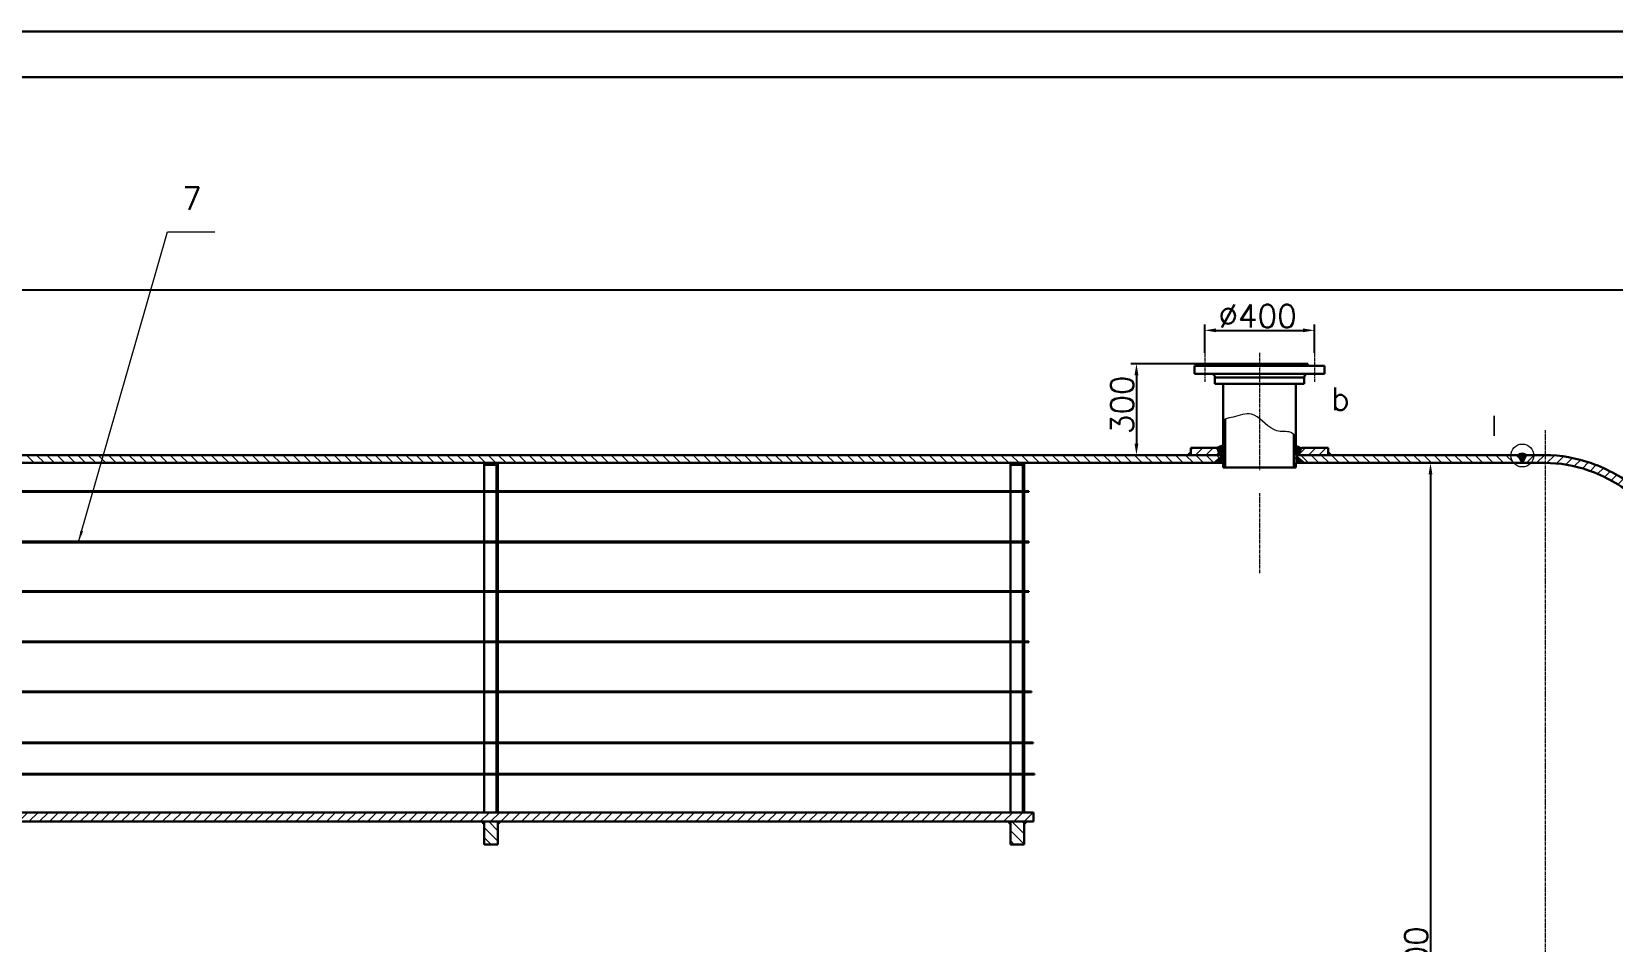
# Model space of a CAD drawing. Header units: millimetres. Extents: x 0 to 1189, y 0 to 841.
# Drawn here: x 585.6 to 931.8, y 641.7 to 841 of the extents above; entities that cross this region are included whole.
import ezdxf

# ---------------------------------------------------------------- set-up
doc = ezdxf.new("R2010")
doc.units = ezdxf.units.MM
doc.linetypes.add('CENTER2', pattern=[1.125, 0.75, -0.125, 0.125, -0.125])
for name, color, linetype, lineweight in [('尺寸线', 3, 'Continuous', 15), ('文字层', 7, 'Continuous', 15), ('粗实线', 7, 'Continuous', 30), ('细实线', 7, 'Continuous', 15), ('细点划线', 1, 'CENTER2', 18)]:
    doc.layers.add(name, color=color, linetype=linetype, lineweight=lineweight)
doc.styles.get("Standard").update_dxf_attribs({"font": 'txt.shx', "bigfont": 'gbcbig.shx'})
doc.dimstyles.new('ISO-25$0', dxfattribs={"dimtxt": 5, "dimasz": 2.5, "dimexe": 1.25, "dimexo": 0, "dimtad": 1, "dimdec": 0, "dimdsep": 46, "dimtxsty": 'Standard', "dimcen": 2.5, "dimdle": 5, "dimadec": 0, "dimazin": 0, "dimtfac": 1, "dimtdec": 0, "dimtmove": 0, "dimatfit": 2, "dimfxl": 0, "dimtolj": 1, "dimarcsym": 0})
pattern_1 = [(315, (0, 0), (1.122532015133644, 1.122532015133644), [])]
pattern_2 = [(45, (0, 0), (-1.122532015133644, 1.122532015133644), [])]

# ---------------------------------------------------------------- blocks, each defined once
blk = doc.blocks.new('*X3')
at = {"layer": '细实线'}
for p, q in [((584.4790723897188, 748.306658686706), (586.1790732397188, 746.606657836706)), ((586.724136419986, 748.306658686706), (588.4241372699861, 746.606657836706)), ((588.9692004502534, 748.306658686706), (590.6692013002535, 746.606657836706)), ((591.2142644805207, 748.306658686706), (592.9142653305207, 746.606657836706)), ((593.4593285107879, 748.306658686706), (595.159329360788, 746.606657836706)), ((595.7043925410553, 748.306658686706), (597.4043933910552, 746.606657836706)), ((597.9494565713226, 748.306658686706), (599.6494574213225, 746.606657836706)), ((600.1945206015898, 748.306658686706), (601.8945214515899, 746.606657836706)), ((602.4395846318571, 748.306658686706), (604.1395854818571, 746.606657836706)), ((604.6846486621243, 748.306658686706), (606.3846495121245, 746.606657836706)), ((606.9297126923917, 748.306658686706), (608.6297135423918, 746.606657836706)), ((609.174776722659, 748.306658686706), (610.874777572659, 746.606657836706)), ((611.4198407529263, 748.306658686706), (613.1198416029263, 746.606657836706)), ((613.6649047831936, 748.306658686706), (615.3649056331936, 746.606657836706)), ((615.9099688134609, 748.306658686706), (617.6099696634609, 746.606657836706)), ((618.1550328437282, 748.306658686706), (619.8550336937283, 746.606657836706)), ((620.4000968739955, 748.306658686706), (622.1000977239955, 746.606657836706)), ((622.6451609042628, 748.306658686706), (624.3451617542628, 746.606657836706)), ((624.8902249345301, 748.306658686706), (626.59022578453, 746.606657836706)), ((627.1352889647974, 748.306658686706), (628.8352898147974, 746.606657836706)), ((629.3803529950646, 748.306658686706), (631.0803538450647, 746.606657836706)), ((631.625417025332, 748.306658686706), (633.325417875332, 746.606657836706)), ((633.8704810555993, 748.306658686706), (635.5704819055993, 746.606657836706)), ((636.1155450858665, 748.306658686706), (637.8155459358666, 746.606657836706)), ((638.3606091161339, 748.306658686706), (640.0606099661338, 746.606657836706)), ((640.6056731464012, 748.306658686706), (642.3056739964012, 746.606657836706)), ((642.8507371766684, 748.306658686706), (644.5507380266685, 746.606657836706)), ((645.0958012069357, 748.306658686706), (646.7958020569358, 746.606657836706)), ((647.340865237203, 748.306658686706), (649.0408660872031, 746.606657836706)), ((649.5859292674703, 748.306658686706), (651.2859301174703, 746.606657836706)), ((651.8309932977377, 748.306658686706), (653.5309941477376, 746.606657836706)), ((654.0760573280049, 748.306658686706), (655.776058178005, 746.606657836706)), ((656.3211213582722, 748.306658686706), (658.0211222082722, 746.606657836706)), ((658.5661853885395, 748.306658686706), (660.2661862385396, 746.606657836706)), ((660.8112494188068, 748.306658686706), (662.5112502688069, 746.606657836706)), ((663.0563134490742, 748.306658686706), (664.7563142990741, 746.606657836706)), ((665.3013774793415, 748.306658686706), (667.0013783293414, 746.606657836706)), ((667.5464415096087, 748.306658686706), (669.2464423596087, 746.606657836706)), ((669.791505539876, 748.306658686706), (671.491506389876, 746.606657836706)), ((672.0365695701432, 748.306658686706), (673.7365704201434, 746.606657836706)), ((674.2816336004106, 748.306658686706), (675.9816344504106, 746.606657836706)), ((676.5266976306779, 748.306658686706), (678.2266984806779, 746.606657836706)), ((678.7717616609452, 748.306658686706), (680.4717625109452, 746.606657836706)), ((681.0168256912125, 748.306658686706), (682.7168265412125, 746.606657836706)), ((683.2618897214797, 748.306658686706), (684.9618905714798, 746.606657836706)), ((685.506953751747, 748.306658686706), (687.2069546017472, 746.606657836706)), ((687.7520177820144, 748.306658686706), (689.4520186320144, 746.606657836706)), ((689.9970818122816, 748.306658686706), (691.6970826622817, 746.606657836706)), ((692.242145842549, 748.306658686706), (693.9421466925489, 746.606657836706)), ((694.4872098728163, 748.306658686706), (696.1872107228163, 746.606657836706)), ((696.7322739030835, 748.306658686706), (698.4322747530836, 746.606657836706)), ((698.9773379333508, 748.306658686706), (700.6773387833509, 746.606657836706)), ((701.2224019636182, 748.306658686706), (702.9224028136182, 746.606657836706)), ((703.4674659938854, 748.306658686706), (705.1674668438854, 746.606657836706)), ((705.7125300241528, 748.306658686706), (707.4125308741527, 746.606657836706)), ((707.95759405442, 748.306658686706), (709.6575949044201, 746.606657836706)), ((710.2026580846873, 748.306658686706), (711.9026589346873, 746.606657836706)), ((712.4477221149546, 748.306658686706), (714.1477229649547, 746.606657836706)), ((714.6927861452219, 748.306658686706), (716.392786995222, 746.606657836706)), ((716.9378501754892, 748.306658686706), (718.6378510254892, 746.606657836706)), ((719.1829142057566, 748.306658686706), (720.8829150557565, 746.606657836706)), ((721.4279782360238, 748.306658686706), (723.1279790860239, 746.606657836706)), ((723.6730422662911, 748.306658686706), (725.3730431162911, 746.606657836706)), ((725.9181062965583, 748.306658686706), (727.6181071465585, 746.606657836706)), ((728.1631703268257, 748.306658686706), (729.8631711768257, 746.606657836706)), ((730.408234357093, 748.306658686706), (732.108235207093, 746.606657836706)), ((732.6532983873603, 748.306658686706), (734.3532992373603, 746.606657836706)), ((734.8983624176276, 748.306658686706), (736.5983632676276, 746.606657836706)), ((737.1434264478949, 748.306658686706), (738.8434272978949, 746.606657836706)), ((739.3884904781621, 748.306658686706), (741.0884913281623, 746.606657836706)), ((741.6335545084295, 748.306658686706), (743.3335553584295, 746.606657836706)), ((743.8786185386969, 748.306658686706), (745.5786193886968, 746.606657836706)), ((746.1236825689641, 748.306658686706), (747.823683418964, 746.606657836706)), ((748.3687465992314, 748.306658686706), (750.0687474492314, 746.606657836706)), ((750.6138106294986, 748.306658686706), (752.3138114794987, 746.606657836706)), ((752.8588746597659, 748.306658686706), (754.558875509766, 746.606657836706)), ((755.1039386900333, 748.306658686706), (756.8039395400333, 746.606657836706)), ((757.3490027203006, 748.306658686706), (759.0490035703006, 746.606657836706)), ((759.5940667505679, 748.306658686706), (761.2940676005678, 746.606657836706)), ((761.8391307808351, 748.306658686706), (763.5391316308352, 746.606657836706)), ((764.0841948111024, 748.306658686706), (765.7841956611024, 746.606657836706)), ((766.3292588413698, 748.306658686706), (768.0292596913698, 746.606657836706)), ((768.574322871637, 748.306658686706), (770.2743237216371, 746.606657836706)), ((770.8193869019043, 748.306658686706), (772.5193877519043, 746.606657836706)), ((773.0644509321717, 748.306658686706), (774.7644517821717, 746.606657836706)), ((775.3095149624389, 748.306658686706), (777.009515812439, 746.606657836706)), ((777.5545789927062, 748.306658686706), (779.2545798427062, 746.606657836706)), ((779.7996430229734, 748.306658686706), (781.4996438729736, 746.606657836706)), ((782.0447070532408, 748.306658686706), (783.7447079032409, 746.606657836706)), ((784.2897710835081, 748.306658686706), (785.9897719335081, 746.606657836706)), ((786.5348351137754, 748.306658686706), (788.2348359637755, 746.606657836706)), ((788.7798991440427, 748.306658686706), (790.4798999940427, 746.606657836706)), ((791.02496317431, 748.306658686706), (792.72496402431, 746.606657836706)), ((793.2700272045772, 748.306658686706), (794.9700280545774, 746.606657836706)), ((795.5150912348446, 748.306658686706), (797.2150920848446, 746.606657836706)), ((797.7601552651118, 748.306658686706), (799.4601561151119, 746.606657836706)), ((800.0052192953792, 748.306658686706), (801.7052201453791, 746.606657836706)), ((802.2502833256465, 748.306658686706), (803.9502841756465, 746.606657836706)), ((804.4953473559137, 748.306658686706), (806.1953482059138, 746.606657836706)), ((806.740411386181, 748.306658686706), (808.4404122361811, 746.606657836706)), ((808.9854754164484, 748.306658686706), (810.6854762664484, 746.606657836706)), ((811.2305394467156, 748.306658686706), (812.9305402967157, 746.606657836706)), ((813.475603476983, 748.306658686706), (815.1756043269829, 746.606657836706)), ((815.7206675072503, 748.306658686706), (817.4206683572503, 746.606657836706)), ((817.9657315375175, 748.306658686706), (819.6657323875176, 746.606657836706)), ((820.2107955677848, 748.306658686706), (821.9107964177849, 746.606657836706)), ((822.4558595980521, 748.306658686706), (824.1558604480522, 746.606657836706)), ((824.7009236283194, 748.306658686706), (826.4009244783194, 746.606657836706)), ((826.9459876585868, 748.306658686706), (828.6459885085867, 746.606657836706)), ((829.191051688854, 748.306658686706), (830.8910525388541, 746.606657836706)), ((831.4361157191213, 748.306658686706), (833.1361165691213, 746.606657836706)), ((833.6811797493885, 748.306658686706), (835.3811805993887, 746.606657836706)), ((835.9262437796559, 748.306658686706), (837.626244629656, 746.606657836706)), ((838.1713078099232, 748.306658686706), (839.8713086599232, 746.606657836706)), ((840.4163718401905, 748.306658686706), (842.1163726901905, 746.606657836706)), ((842.6614358704578, 748.306658686706), (844.3614367204578, 746.606657836706)), ((844.9064999007251, 748.306658686706), (845.6038656369153, 747.6092929505157))]:
    blk.add_line(p, q, dxfattribs=at)
blk = doc.blocks.new('*X4')
at = {"layer": '细实线'}
for p, q in [((863.368016680037, 748.306658686706), (865.0680175300371, 746.606657836706)), ((865.6130807103044, 748.306658686706), (867.3130815603045, 746.606657836706)), ((867.8581447405717, 748.306658686706), (869.5581455905717, 746.606657836706)), ((870.1032087708389, 748.306658686706), (871.803209620839, 746.606657836706)), ((872.3482728011063, 748.306658686706), (874.0482736511063, 746.606657836706)), ((874.5933368313736, 748.306658686706), (876.2933376813736, 746.606657836706)), ((876.8384008616408, 748.306658686706), (878.5384017116409, 746.606657836706)), ((879.0834648919081, 748.306658686706), (880.7834657419081, 746.606657836706)), ((881.3285289221755, 748.306658686706), (883.0285297721755, 746.606657836706)), ((883.5735929524427, 748.306658686706), (885.2735938024427, 746.606657836706)), ((885.81865698271, 748.306658686706), (887.51865783271, 746.606657836706)), ((888.0637210129772, 748.306658686706), (889.7637218629773, 746.606657836706)), ((890.3087850432446, 748.306658686706), (892.0087858932446, 746.606657836706)), ((892.5538490735119, 748.306658686706), (894.2538499235119, 746.606657836706)), ((894.7989131037791, 748.306658686706), (896.4989139537792, 746.606657836706)), ((897.0439771340464, 748.306658686706), (898.7439779840464, 746.606657836706)), ((899.2890411643137, 748.306658686706), (900.9890420143138, 746.606657836706)), ((901.534105194581, 748.306658686706), (903.234106044581, 746.606657836706)), ((903.7791692248483, 748.306658686706), (905.4791700748483, 746.606657836706)), ((906.0242332551156, 748.306658686706), (907.7242341051156, 746.606657836706)), ((908.2692972853829, 748.306658686706), (909.9692981353829, 746.606657836706)), ((910.5143613156501, 748.306658686706), (911.4484873820887, 747.3725326202674))]:
    blk.add_line(p, q, dxfattribs=at)
blk = doc.blocks.new('*X5')
at = {"layer": '尺寸线'}
for points in [[(94.79804684748615, 784.8926507673108), (94.79804684748615, 784.0593174339775), (92.29804684748615, 784.4759841006442)], [(1008.743210738946, 784.8926507673108), (1008.743210738946, 784.0593174339775), (1011.243210738946, 784.4759841006442)]]:
    blk.add_hatch(color=0, dxfattribs=at).paths.add_polyline_path(points, flags=0)
at = {"layer": '尺寸线', "color": 0, "lineweight": -2}
for p, q in [((92.29804684748615, 710.356639711706), (92.29804684748615, 785.7259841006442)), ((94.79804684748615, 784.4759841006442), (1008.743210738946, 784.4759841006442)), ((1011.243210738946, 636.8066029367059), (1011.243210738946, 785.7259841006442))]:
    blk.add_line(p, q, dxfattribs=at)
at = {"layer": '尺寸线', "color": 0, "insert": (546.9795807323876, 787.6009841006442), "char_height": 5, "width": 65.00000000000023, "attachment_point": 5}
blk.add_mtext('13000', dxfattribs=at)
blk = doc.blocks.new('*X6')
at = {"layer": '尺寸线'}
for points in [[(891.3390766168026, 744.106657836706), (892.1724099501358, 744.106657836706), (891.7557432834692, 746.606657836706)], [(891.3390766168026, 529.106547836706), (892.1724099501358, 529.106547836706), (891.7557432834692, 526.606547836706)]]:
    blk.add_hatch(color=0, dxfattribs=at).paths.add_polyline_path(points, flags=0)
at = {"layer": '尺寸线', "color": 0, "lineweight": -2}
for p, q in [((900.7522788689985, 746.606657836706), (890.5057432834692, 746.606657836706)), ((891.7557432834692, 744.106657836706), (891.7557432834692, 529.106547836706)), ((891.7557432834692, 526.606547836706), (890.5057432834692, 526.606547836706))]:
    blk.add_line(p, q, dxfattribs=at)
at = {"layer": '尺寸线', "color": 0, "insert": (888.6307432834691, 636.6066028367062), "char_height": 5, "width": 52.85714285714312, "attachment_point": 5, "rotation": 90}
blk.add_mtext('4500', dxfattribs=at)
blk = doc.blocks.new('*X10')
at = {"layer": '细实线', "linetype": 'Continuous'}
blk.add_hatch(color=0, dxfattribs=at).paths.add_polyline_path([(595.9089583399464, 729.3314599003791), (596.2988189536195, 731.820569169155), (596.899527062436, 731.6480155021346)], flags=0)
at = {"layer": '细实线', "color": 0, "linetype": 'Continuous'}
for p, q in [((595.9089583399464, 729.3314599003791), (615.3927557700886, 797.1600682917783)), ((615.3927557700886, 797.1600682917783), (625.7278582130548, 797.1600682917783))]:
    blk.add_line(p, q, dxfattribs=at)
at = {"layer": '细实线', "color": 0}
blk.add_line((625.7278582130548, 797.1600682917783), (625.7278582130548, 797.1600682917783), dxfattribs=at)
blk = doc.blocks.new('*X18')
at = {"layer": '尺寸线'}
for points in [[(826.9891160407255, 765.806668686706), (827.8224493740588, 765.806668686706), (827.4057827073923, 768.306668686706)], [(826.9891160407255, 750.8066586867059), (827.8224493740588, 750.8066586867059), (827.4057827073922, 748.3066586867059)]]:
    blk.add_hatch(color=0, dxfattribs=at).paths.add_polyline_path(points, flags=0)
at = {"layer": '尺寸线', "color": 0, "lineweight": -2}
for p, q in [((854.3431322889442, 768.306668686706), (826.1557827073923, 768.306668686706)), ((827.4057827073922, 765.806668686706), (827.4057827073922, 750.8066586867059)), ((839.3431247889439, 748.3066586867059), (826.1557827073922, 748.3066586867059))]:
    blk.add_line(p, q, dxfattribs=at)
at = {"layer": '尺寸线', "color": 0, "insert": (824.2807827073921, 759.3242275593014), "char_height": 5, "width": 38.57142857142867, "attachment_point": 5, "rotation": 90}
blk.add_mtext('300', dxfattribs=at)
blk = doc.blocks.new('*X28')
at = {"layer": '尺寸线'}
for points in [[(844.8431322889442, 776.0378120617), (844.8431322889442, 775.2044787283668), (842.3431322889442, 775.6211453950334)], [(863.8431322889442, 776.0378120617), (863.8431322889442, 775.2044787283668), (866.3431322889442, 775.6211453950334)]]:
    blk.add_hatch(color=0, dxfattribs=at).paths.add_polyline_path(points, flags=0)
at = {"layer": '尺寸线', "color": 0, "lineweight": -2}
for p, q in [((842.3431322889442, 770.7353354256798), (842.3431322889442, 776.8711453950334)), ((844.8431322889442, 775.6211453950334), (863.8431322889442, 775.6211453950334)), ((866.3431322889442, 770.7353354256798), (866.3431322889442, 776.8711453950334))]:
    blk.add_line(p, q, dxfattribs=at)
at = {"layer": '尺寸线', "color": 0, "insert": (853.9143283404042, 778.7461453950334), "char_height": 5, "width": 52.14285714285688, "attachment_point": 5}
blk.add_mtext('%%C400', dxfattribs=at)

msp = doc.modelspace()

# ---------------------------------------------------------------- hatches: boundary and pattern name
at = {"layer": '细实线'}
h = msp.add_hatch(dxfattribs=at)
h.set_pattern_fill('ANSI31', color=256, scale=0.5, style=0)
h.set_pattern_definition(pattern_2)
edge = h.paths.add_edge_path(flags=0)
edge.add_spline(control_points=[(846.8431285389443, 756.2062502811458), (846.6922952374662, 756.1581744990126), (846.5423718819247, 756.1057128979863), (846.3931283139436, 756.0499748109585)], knot_values=[0, 0, 0, 3.526886749463628e-15, 0.4764110222473965, 0.4764110222473965, 0.4764110222473965, 0.4764110222473965], weights=[1, 1, 1, 1], degree=3, periodic=0)
edge.add_line((846.3931283139436, 756.0499748109585), (846.3931283139436, 748.306658686706))
edge.add_line((846.3931283139436, 748.306658686706), (846.3931283139436, 746.606657836706))
edge.add_line((846.3931283139436, 746.606657836706), (846.3931283139436, 745.6066573367059))
edge.add_line((846.3931283139436, 745.6066573367059), (846.8431285389438, 745.6066573367059))
edge.add_line((846.8431285389443, 745.6066573367059), (846.8431285389443, 746.606657836706))
edge.add_line((846.8431285389443, 746.606657836706), (846.8431285389443, 748.306658686706))
edge.add_line((846.8431285389443, 748.306658686706), (846.8431285389443, 756.2062502811459))
h = msp.add_hatch(dxfattribs=at)
h.set_pattern_fill('ANSI31', color=256, scale=0.50000025, style=0)
h.set_pattern_definition([(45, (0, 0), (-1.122532576399652, 1.122532576399652), [])])
edge = h.paths.add_edge_path(flags=0)
edge.add_line((862.2931362639442, 752.3658252114908), (861.8431360389441, 752.7889376135468))
edge.add_line((861.8431360389441, 752.7889376135468), (861.8431360389441, 751.3731472340229))
edge.add_arc((865.5483762872486, 748.3160342771613), 4.803617899944389, 132.6613862391918, 140.4747028204073, ccw=False)
edge.add_line((862.2931362639442, 751.8484778109412), (862.2931362639442, 752.3658252114908))
h = msp.add_hatch(dxfattribs=at)
h.set_pattern_fill('ANSI31', color=256, scale=0.5, style=0)
h.set_pattern_definition(pattern_2)
edge = h.paths.add_edge_path(flags=0)
edge.add_line((862.2931362639442, 748.306658686706), (862.2931362639442, 751.8484778109412))
edge.add_arc((865.5483762872353, 748.3160342771728), 4.803617899927005, 132.6613862391727, 140.4747028204156)
edge.add_line((861.8431360389441, 751.3731472340229), (861.8431360389441, 748.306658686706))
edge.add_line((861.8431360389441, 748.306658686706), (861.8431360389441, 746.606657836706))
edge.add_line((861.8431360389441, 746.606657836706), (861.8431360389441, 745.6066573367059))
edge.add_line((861.8431360389441, 745.6066573367059), (862.2931362639442, 745.6066573367059))
edge.add_line((862.2931362639442, 745.6066573367059), (862.2931362639442, 746.606657836706))
edge.add_line((862.2931362639442, 746.606657836706), (862.2931362639442, 748.306658686706))
for points in [[(839.3431247889439, 749.1107268333246), (838.5390566423257, 748.306658686706), (839.3431247889439, 748.306658686706)], [(846.3931283139436, 750.514795279943), (845.0578141955625, 749.914794979943), (845.643127938944, 748.3066586867059), (846.1966029206778, 748.306658686706), (846.1966029206778, 748.106658586706), (844.4089716379713, 746.606657836706), (846.3931283139436, 746.606657836706), (846.3931283139436, 748.306658686706)], [(863.6284503823254, 749.9147949799432), (862.2931362639442, 750.514795279943), (862.2931362639442, 748.306658686706), (862.2931362639442, 746.606657836706), (864.2772929399171, 746.6066578367061), (862.4931363639439, 748.1037429615671), (862.4931363639439, 748.306658686706), (863.0431366389439, 748.306658686706)], [(869.3431397889444, 749.1107268333246), (869.3431397889444, 748.306658686706), (870.1472079355626, 748.306658686706)]]:
    msp.add_hatch(color=256, dxfattribs=at).paths.add_polyline_path(points, flags=0)
h = msp.add_hatch(dxfattribs=at)
h.set_pattern_fill('ANSI31', color=256, scale=0.5, style=0)
h.set_pattern_definition(pattern_2)
h.paths.add_polyline_path([(845.0578141955625, 749.9147949799429), (839.3431247889439, 749.914794979943), (839.3431247889439, 748.306658686706), (845.643127938944, 748.3066586867059)], flags=0)
h = msp.add_hatch(dxfattribs=at)
h.set_pattern_fill('ANSI31', color=256, scale=0.5, style=0)
h.set_pattern_definition(pattern_2)
h.paths.add_polyline_path([(869.3431397889444, 749.914794979943), (863.6284503823254, 749.914794979943), (863.0431366389439, 748.306658686706), (869.3431397889444, 748.306658686706)], flags=0)
h = msp.add_hatch(color=256, dxfattribs=at)
edge = h.paths.add_edge_path(flags=0)
edge.add_line((911.9430631970927, 746.806657936706), (911.9430631970927, 746.606657836706))
edge.add_line((911.9430631970927, 746.6066578367061), (911.7430630970925, 746.6066578367061))
edge.add_line((911.7430630970925, 746.606657836706), (911.7430630970925, 746.806657936706))
edge.add_line((911.7430630970925, 746.806657936706), (910.9622121308398, 748.306658686706))
edge.add_ellipse((911.8430631470928, 748.306658686706), major_axis=(-0.8808510162528855, 1.078731377579789e-16), ratio=0.4541065317737781, start_angle=180, end_angle=360, ccw=False)
edge.add_line((912.7239141633454, 748.306658686706), (911.9430631970927, 746.806657936706))
h = msp.add_hatch(dxfattribs=at)
h.set_pattern_fill('ANSI31', color=256, scale=0.5, style=0)
h.set_pattern_definition(pattern_2)
edge = h.paths.add_edge_path(flags=0)
edge.add_line((916.8430656470928, 748.306658686706), (913.8737342592294, 748.306658686706))
edge.add_arc((911.8880478029324, 748.173029875493), 1.990177721186343, -2.831665312896803e-06, 3.849973540330325, ccw=False)
edge.add_arc((911.8880446885331, 748.1730298563809), 1.990180835585876, -51.91068233767879, 2.091304907025915e-06, ccw=False)
edge.add_line((913.1157655258216, 746.606657836706), (916.8430656470923, 746.6066578367061))
edge.add_line((916.8430656470923, 746.6066578367061), (916.8430656470928, 748.306658686706))
edge = h.paths.add_edge_path(flags=0)
edge.add_arc((911.8880478029225, 748.173029875493), 1.990177721196462, 359.9999971683446, 363.8499735403205)
edge.add_line((913.8737342592294, 748.306658686706), (912.7240120551969, 748.306658686706))
edge.add_line((912.7240120551969, 748.306658686706), (911.9431610889442, 746.8066579367062))
edge.add_line((911.9431610889442, 746.8066579367062), (911.9431610889442, 746.606657836706))
edge.add_line((911.9431610889442, 746.606657836706), (913.1157655258216, 746.606657836706))
edge.add_arc((911.8880446885361, 748.1730298563837), 1.990180835586227, 308.0893132667865, 359.9999976957599)
h = msp.add_hatch(dxfattribs=at)
h.set_pattern_fill('ANSI31', color=256, scale=0.5, style=0)
h.set_pattern_definition(pattern_2)
edge = h.paths.add_edge_path(flags=0)
edge.add_spline(control_points=[(969.1549800705657, 679.8386804169421), (968.3194250363495, 683.7864049988036), (967.3693648254093, 687.6394693716941), (964.1972545047711, 698.8161268127919), (961.6501394868728, 705.780184758762), (955.808329735416, 718.3894992485425), (952.5141510111271, 724.0345436495238), (945.3253384444988, 733.7123286062861), (941.4304609088795, 737.745916467289), (934.0079777997234, 743.3576983435315), (930.5565946192819, 745.2621926469699), (923.6788056106539, 747.7029285408632), (920.2616750524267, 748.306658686706), (916.8431635389443, 748.306658686706)], knot_values=[0, 0, 0, 0, 9.141137304068367, 9.141137304068367, 27.37211710534139, 27.37211710534139, 45.60309690661441, 45.60309690661441, 63.83407670788743, 63.83407670788743, 78.49672587985947, 78.49672587985947, 92.35415777952967, 92.35415777952967, 92.35415777952967, 92.35415777952967], weights=[1, 1, 1, 1, 1, 1, 1, 1, 1, 1, 1, 1, 1, 1], degree=3, periodic=0)
edge.add_line((916.8431635389397, 748.306658686706), (916.8430656470928, 748.3066586867061))
edge.add_line((916.8430656470928, 748.3066586867061), (916.8430656470928, 746.6066598151901))
edge.add_spline(control_points=[(916.8431635389443, 746.606657836706), (920.012744027279, 746.606657836706), (923.1844708757158, 746.0566790351673), (929.824931514032, 743.7371684644487), (933.2853383581123, 741.8192440544994), (939.9521619841371, 736.6812299197297), (943.1605370135258, 733.459833146225), (949.2044163276964, 725.8373252595893), (952.0396750262989, 721.4341059864968), (957.8634870311776, 710.419466761959), (960.7189849553843, 703.5272588490736), (965.5214635018319, 688.5752631364328), (967.4664919209663, 680.5138181563455), (969.3021406445228, 669.7489260478882), (969.6634702416336, 667.366609987282), (969.9840225318085, 664.9625214644173)], knot_values=[0, 0, 0, 0, 13.83007921508085, 13.83007921508085, 29.4157299597918, 29.4157299597918, 45.00138070450275, 45.00138070450275, 60.5870314492137, 60.5870314492137, 79.9690206073795, 79.9690206073795, 99.35100976554529, 99.35100976554529, 104.7782387244436, 104.7782387244436, 104.7782387244436, 104.7782387244436], weights=[1, 1, 1, 1, 1, 1, 1, 1, 1, 1, 1, 1, 1, 1, 1, 1], degree=3, periodic=0)
edge.add_line((969.9840225318085, 664.9625214644177), (971.5403398083154, 663.656616211706))
edge.add_line((971.5403398083154, 663.656616211706), (971.9051862897377, 663.656616211706))
edge.add_line((971.9051862897377, 663.656616211706), (971.8041942880609, 664.156616611681))
edge.add_spline(control_points=[(971.8041942880595, 664.1566166116808), (971.6474875235172, 665.3787697150354), (971.4803304420129, 666.5956668919561), (970.7558998917812, 671.5364794957163), (970.1104633122604, 675.2095980218176), (969.3703675375791, 678.8066239367059)], knot_values=[0, 0, 0, 0, 3.640606142419398, 3.640606142419398, 14.85431225761507, 14.85431225761507, 14.85431225761507, 14.85431225761507], weights=[1, 1, 1, 1, 1, 1], degree=3, periodic=0)
edge.add_spline(control_points=[(969.3703675375791, 678.8066239367059), (969.2994399672152, 679.1513473055011), (969.2276430018783, 679.4953718036421), (969.1549800705657, 679.8386804169421)], knot_values=[0, 0, 0, 0, 1.054293745991462, 1.054293745991462, 1.054293745991462, 1.054293745991462], weights=[1, 1, 1, 1], degree=3, periodic=0)
h = msp.add_hatch(dxfattribs=at)
h.set_pattern_fill('ANSI31', color=256, scale=0.5, style=0)
h.set_pattern_definition(pattern_2)
edge = h.paths.add_edge_path(flags=0)
edge.add_line((687.6846086669123, 746.606657836706), (684.684624163928, 746.606657836706))
edge.add_line((684.684624163928, 746.606657836706), (684.684624163928, 746.206657636706))
edge.add_line((684.684624163928, 746.206657636706), (686.9345676097823, 746.206657636706))
edge.add_arc((686.9345675590979, 745.7566573611921), 0.4500002755139576, -0.19286299147182717, 90, ccw=False)
edge.add_line((687.3845652852301, 745.7551426207324), (687.3773330086926, 743.606656336706))
edge.add_line((687.3773330086926, 743.606656336706), (687.6773348584036, 743.606656336706))
edge.add_line((687.6773348584036, 743.606656336706), (687.6846086669123, 745.7674804884391))
edge.add_line((687.6846086669123, 745.7674804884391), (687.6846086669123, 746.606657836706))
h = msp.add_hatch(dxfattribs=at)
h.set_pattern_fill('ANSI31', color=256, scale=0.5, style=0)
h.set_pattern_definition(pattern_2)
edge = h.paths.add_edge_path(flags=0)
edge.add_line((802.8430895419287, 746.606657836706), (799.843105038944, 746.606657836706))
edge.add_line((799.843105038944, 746.606657836706), (799.843105038944, 746.2066576367059))
edge.add_line((799.843105038944, 746.2066576367059), (802.0930484847984, 746.2066576367059))
edge.add_arc((802.093048434114, 745.7566573611921), 0.4500002755140713, -0.19286299145727526, 89.99999999998562, ccw=False)
edge.add_line((802.5430461602461, 745.7551426207323), (802.5358138837089, 743.6066563367059))
edge.add_line((802.5358138837089, 743.6066563367059), (802.8358157334196, 743.6066563367059))
edge.add_line((802.8358157334196, 743.6066563367059), (802.8430895419287, 745.7674804884391))
edge.add_line((802.8430895419287, 745.7674804884391), (802.8430895419287, 746.606657836706))
h = msp.add_hatch(dxfattribs=at)
h.set_pattern_fill('ANSI31', color=256, scale=0.5, angle=270, style=0)
h.set_pattern_definition(pattern_1)
h.paths.add_polyline_path([(803.8373726858927, 740.396654731706), (348.5485535132975, 740.396654731706), (348.5485535132975, 740.2466547317059), (803.8373726858924, 740.2466547317059)], flags=0)
h = msp.add_hatch(dxfattribs=at)
h.set_pattern_fill('ANSI31', color=256, scale=0.5, angle=270, style=0)
h.set_pattern_definition(pattern_1)
h.paths.add_polyline_path([(802.8373721858927, 729.396649231706), (803.8373726858927, 729.396649231706), (803.8373726858927, 729.196649131706), (802.8373721858927, 729.196649131706), (349.5485540132977, 729.196649131706), (348.5485535132975, 729.196649131706), (348.5485535132975, 729.396649231706), (349.5485540132977, 729.396649231706)], flags=0)
h = msp.add_hatch(dxfattribs=at)
h.set_pattern_fill('ANSI31', color=256, scale=0.5, angle=270, style=0)
h.set_pattern_definition(pattern_1)
h.paths.add_polyline_path([(803.8373726858927, 718.546643731706), (348.5485535132975, 718.546643731706), (348.5485535132975, 718.396643731706), (803.8373726858924, 718.3966437317059)], flags=0)
h = msp.add_hatch(dxfattribs=at)
h.set_pattern_fill('ANSI31', color=256, scale=0.5, angle=270, style=0)
h.set_pattern_definition(pattern_1)
h.paths.add_polyline_path([(803.8373726858927, 707.546638231706), (348.5485535132975, 707.546638231706), (348.5485535132975, 707.396638231706), (803.8373726858924, 707.396638231706)], flags=0)
h = msp.add_hatch(dxfattribs=at)
h.set_pattern_fill('ANSI31', color=256, scale=0.5, angle=270, style=0)
h.set_pattern_definition(pattern_1)
h.paths.add_polyline_path([(804.4204926831096, 696.546632731706), (348.5485535132975, 696.546632731706), (348.5485535132975, 696.396632731706), (804.4204926831096, 696.396632731706)], flags=0)
h = msp.add_hatch(dxfattribs=at)
h.set_pattern_fill('ANSI31', color=256, scale=0.5, angle=270, style=0)
h.set_pattern_definition(pattern_1)
h.paths.add_polyline_path([(804.8077487780511, 685.3966272317059), (348.5485535132975, 685.3966272317059), (348.5485535132975, 685.2466272317059), (804.8077487780511, 685.246627231706)], flags=0)
h = msp.add_hatch(dxfattribs=at)
h.set_pattern_fill('ANSI31', color=256, scale=0.5, angle=270, style=0)
h.set_pattern_definition(pattern_1)
h.paths.add_polyline_path([(805.0725568196488, 678.5466237317061), (348.5485535132975, 678.5466237317061), (348.5485535132975, 678.396623731706), (805.0725568196488, 678.396623731706)], flags=0)
h = msp.add_hatch(dxfattribs=at)
h.set_pattern_fill('ANSI31', color=256, scale=0.5, style=0)
h.set_pattern_definition(pattern_2)
h.paths.add_polyline_path([(344.7567145729267, 670.106619586706), (344.7567145729267, 668.1066185867055), (804.8431075389442, 668.1066185867047), (804.8431075389442, 670.1066195867058)], flags=0)
h = msp.add_hatch(color=256, dxfattribs=at)
edge = h.paths.add_edge_path(flags=0)
edge.add_line((684.684624163928, 668.1066185867055), (684.1846239139279, 668.1066185867055))
edge.add_arc((684.6846241669092, 668.1066185896866), 0.5000002529812946, 180, 269.9999996583787)
edge.add_line((684.684624163928, 667.6066183367055), (684.684624163928, 668.1066185867055))
h = msp.add_hatch(dxfattribs=at)
h.set_pattern_fill('ANSI31', color=256, scale=0.5, angle=270, style=0)
h.set_pattern_definition(pattern_1)
h.paths.add_polyline_path([(687.6846256639276, 668.1066185867053), (684.684624163928, 668.106618586706), (684.684624163928, 663.1066160867058), (687.6846256639276, 663.1066160867051)], flags=0)
h = msp.add_hatch(color=256, dxfattribs=at)
edge = h.paths.add_edge_path(flags=0)
edge.add_line((687.6788913108765, 670.406619736706), (687.6788913108765, 670.1066195867058))
edge.add_line((687.6788913108765, 670.1066195867058), (687.9788914608764, 670.1066195867058))
edge.add_arc((687.6788913090875, 670.106619584917), 0.3000001517889359, 4.34251512793902e-11, 89.99999965837432)
h = msp.add_hatch(color=256, dxfattribs=at)
edge = h.paths.add_edge_path(flags=0)
edge.add_line((688.1788915608763, 668.1066185867055), (687.6846256639276, 668.1066185867055))
edge.add_line((687.6846256639276, 668.1066185867055), (687.6846256639276, 667.606651220575))
edge.add_arc((687.6788913241638, 668.1066185735693), 0.5000002367126024, 270.6571210282156, 360.0000015052938)
h = msp.add_hatch(color=256, dxfattribs=at)
edge = h.paths.add_edge_path(flags=0)
edge.add_line((802.8373721858927, 670.4066197367059), (802.8373721858927, 670.1066195867058))
edge.add_line((802.8373721858927, 670.1066195867058), (803.1373723358927, 670.1066195867058))
edge.add_arc((802.8373721841039, 670.106619584917), 0.3000001517888222, 2.171257563970333e-11, 89.99999965835264)
edge = h.paths.add_edge_path(flags=0)
edge.add_line((803.3431067889439, 668.1066185867055), (802.8431065389441, 668.1066185867055))
edge.add_line((802.8431065389441, 668.1066185867055), (802.8431065389441, 667.6066183367055))
edge.add_arc((802.8431065359629, 668.1066185896865), 0.5000002529809535, 270.0000003416213, 360.0000000000391)
edge = h.paths.add_edge_path(flags=0)
edge.add_line((799.843105038944, 668.1066185867055), (799.3431047889442, 668.1066185867055))
edge.add_arc((799.8431050419252, 668.1066185896865), 0.5000002529810672, 179.999999999987, 269.9999996584048)
edge.add_line((799.843105038944, 667.6066183367055), (799.843105038944, 668.1066185867055))
h = msp.add_hatch(dxfattribs=at)
h.set_pattern_fill('ANSI31', color=256, scale=0.5, angle=270, style=0)
h.set_pattern_definition(pattern_1)
h.paths.add_polyline_path([(802.8431065389439, 668.1066185867052), (799.843105038944, 668.1066185867057), (799.843105038944, 663.1066160867057), (802.8431065389439, 663.1066160867051)], flags=0)

# ---------------------------------------------------------------- linework, layer by layer
at = {"layer": '粗实线', "color": 0}
for p, q in [((1189, 841), (0, 841)), ((1179, 831), (25, 831.0000000000001))]:
    msp.add_line(p, q, dxfattribs=at)
at = {"layer": '粗实线'}
for p, q in [((840.093125163944, 767.8566684617059), (840.093125163944, 766.106667586706)), ((868.5931394139443, 767.8566684617059), (840.093125163944, 767.8566684617059)), ((843.7931270139443, 766.106667586706), (840.093125163944, 766.106667586706)), ((864.893137563944, 768.306668686706), (843.7931270139443, 768.306668686706)), ((843.7931270139443, 768.306668686706), (843.7931270139443, 767.8566684617059)), ((864.893137563944, 768.306668686706), (843.7931270139443, 768.306668686706)), ((843.7931270139443, 766.106667586706), (864.893137563944, 766.1066675867062)), ((844.5931274139443, 765.306667186706), (864.093137163944, 765.3066671867061)), ((844.5931274139439, 765.306667186706), (844.5931274139439, 763.906666486706)), ((864.093137163944, 765.306667186706), (864.093137163944, 763.906666486706)), ((864.893137563944, 768.306668686706), (864.893137563944, 767.8566684617059)), ((864.893137563944, 766.106667586706), (868.5931394139443, 766.106667586706)), ((868.5931394139443, 767.8566684617059), (868.5931394139443, 766.106667586706)), ((864.093137163944, 763.906666486706), (844.5931274139439, 763.906666486706)), ((846.3931283139441, 763.906666486706), (846.3931283139441, 748.306658686706)), ((862.2931362639442, 763.906666486706), (862.2931362639442, 748.306658686706)), ((846.8431285389443, 748.306658686706), (846.8431285389443, 756.2062502811457)), ((861.8431360389441, 748.306658686706), (861.8431360389441, 752.7889376135468)), ((846.1966029206778, 748.306658686706), (172.6236420051969, 748.306658686706)), ((839.3431247889439, 749.9147949799432), (839.3431247889439, 748.3066586867059)), ((845.0578141955625, 749.914794979943), (839.3431247889439, 749.914794979943)), ((846.1966029206778, 748.106658586706), (844.4089716379713, 746.606657836706)), ((846.3931283139441, 750.514795279943), (845.0578141955625, 749.914794979943)), ((845.643127938944, 748.306658686706), (845.0578141955625, 749.914794979943)), ((845.643127938944, 748.306658686706), (845.0578141955625, 749.9147949799429)), ((846.1966029206778, 748.106658586706), (846.1966029206778, 748.306658686706)), ((846.3931283139441, 748.306658686706), (846.3931283139441, 746.606657836706)), ((846.8431285389443, 748.306658686706), (846.8431285389443, 746.606657836706)), ((861.8431360389441, 748.306658686706), (861.8431360389441, 746.606657836706)), ((910.9623100226909, 748.306658686706), (862.4931363639444, 748.306658686706)), ((863.6284503823254, 749.914794979943), (869.343139788944, 749.914794979943)), ((869.343139788944, 749.914794979943), (869.343139788944, 748.306658686706)), ((910.9622121308398, 748.306658686706), (911.7430630970921, 746.8066579367062)), ((910.9623100226909, 748.306658686706), (911.7430630970925, 746.806657936706)), ((912.7239141633454, 748.306658686706), (911.9430631970927, 746.806657936706)), ((912.7240120551969, 748.306658686706), (911.9431610889442, 746.806657936706)), ((912.7240120551969, 748.306658686706), (911.9431610889442, 746.806657936706)), ((912.7240120551969, 748.306658686706), (911.9431610889442, 746.806657936706)), ((912.7240120551969, 748.306658686706), (911.9431610889442, 746.806657936706)), ((912.7240120551969, 748.306658686706), (916.8431635389443, 748.306658686706)), ((846.3931283139441, 746.606657836706), (171.8427910389441, 746.606657836706)), ((684.6846241639278, 740.936655001706), (684.6846241639278, 746.606657836706)), ((684.6846241639278, 746.606657836706), (684.684624163928, 740.396654731706)), ((686.9345676097823, 746.206657636706), (684.6846241639278, 746.2066576367059)), ((687.3845652852301, 745.7551426207324), (687.3845652852299, 740.3966547317059)), ((687.6788913108765, 740.9366550017061), (687.6788913108765, 746.606657836706)), ((687.6788913108765, 746.606657836706), (687.6788913108765, 740.396654731706)), ((799.843105038944, 740.3966547317059), (799.8431050389443, 746.606657836706)), ((802.0930484847986, 746.2066576367059), (799.843105038944, 746.2066576367058)), ((802.5358968301484, 745.8365670201448), (802.5364103882584, 740.396654731706)), ((802.8373721858927, 746.606657836706), (802.8373721858925, 740.3966547317058)), ((846.3931283139441, 746.606657836706), (846.3931283139441, 745.6066573367059)), ((846.3931283139441, 745.6066573367059), (862.2931362639442, 745.6066573367059)), ((846.8431285389443, 746.606657836706), (846.8431285389443, 745.6066573367059)), ((861.8431360389441, 746.606657836706), (861.8431360389441, 745.6066573367059)), ((862.2931362639442, 746.606657836706), (862.2931362639442, 745.6066573367059)), ((911.8431610389443, 746.606657836706), (862.2931362639442, 746.606657836706)), ((911.7430630970925, 746.806657936706), (911.7430630970925, 746.606657836706)), ((911.7430630970921, 746.8066579367062), (911.7430630970921, 746.606657836706)), ((911.8431610389443, 746.606657836706), (916.8431635389443, 746.606657836706)), ((911.9430631970927, 746.606657836706), (911.9430631970927, 746.806657936706)), ((911.9431610889442, 746.806657936706), (911.9430631970927, 746.6066578367061)), ((911.9431610889442, 746.806657936706), (911.9431610889442, 746.606657836706)), ((911.9431610889442, 746.806657936706), (911.9431610889442, 746.606657836706)), ((911.9431610889442, 746.806657936706), (911.9431610889442, 746.6066578367061)), ((802.8373721858927, 743.606656336706), (802.5430461602464, 743.606656336706)), ((803.8373726858927, 740.396654731706), (348.5485535132975, 740.396654731706)), ((803.8373726858927, 740.2466547317059), (348.5485535132975, 740.2466547317059)), ((684.684624163928, 740.2466547317061), (684.6846241639278, 729.396649231706)), ((687.3845652852299, 740.2466547317059), (687.3845652852299, 729.396649231706)), ((687.6788913108765, 740.2466547317061), (687.6788913108765, 729.396649231706)), ((799.843105038944, 729.396649231706), (799.8311265253851, 740.2466547317022)), ((802.5364245490964, 740.246654731706), (802.537448850228, 729.396649231706)), ((802.8373721858925, 740.2466547317059), (802.8373721858927, 729.3966492317061)), ((803.8373726858927, 740.396654731706), (803.8373726858924, 740.2466547317059)), ((349.5485540132977, 729.396649231706), (802.8373721858927, 729.396649231706)), ((349.5485540132977, 729.196649131706), (802.8373721858927, 729.196649131706)), ((684.6846241639278, 729.196649131706), (684.6846241639278, 718.546643731706)), ((687.3845652852301, 729.196649131706), (687.3845652852301, 718.546643731706)), ((687.6788913108765, 729.196649131706), (687.6788913108765, 718.546643731706)), ((799.843105038944, 718.5466437317059), (799.843105038944, 729.196649131706)), ((802.5374677313546, 729.196649131706), (802.53847315136, 718.546643731706)), ((802.8373721858927, 729.396649231706), (803.8373726858927, 729.396649231706)), ((802.8373721858927, 729.196649131706), (803.8373726858927, 729.196649131706)), ((802.8373721858927, 729.1966491317061), (802.8373721858927, 718.5466437317061)), ((803.8373726858927, 729.396649231706), (803.8373726858927, 729.196649131706)), ((803.8373726858927, 718.546643731706), (348.5485535132975, 718.546643731706)), ((803.8373726858927, 718.396643731706), (348.5485535132975, 718.396643731706)), ((684.6846241639278, 718.3966437317059), (684.684624163928, 707.546638231706)), ((687.3845652852301, 718.3966437317059), (687.3845652852301, 707.546638231706)), ((687.6788913108765, 718.3966437317059), (687.6788913108765, 707.546638231706)), ((799.843105038944, 707.5466382317059), (799.843105038944, 718.3966437317059)), ((802.538487312198, 718.3966437317059), (802.53951161333, 707.5466382317059)), ((802.8373721858927, 718.396643731706), (802.8373721858927, 707.546638231706)), ((803.8373726858927, 718.546643731706), (803.8373726858924, 718.3966437317059)), ((803.8373726858927, 707.546638231706), (348.5485535132975, 707.546638231706)), ((803.8373726858927, 707.396638231706), (348.5485535132975, 707.396638231706)), ((684.684624163928, 707.396638231706), (684.6846241639278, 696.546632731706)), ((687.3845652852301, 707.396638231706), (687.3845652852301, 696.546632731706)), ((687.6788913108765, 707.396638231706), (687.6788913108765, 696.546632731706)), ((799.843105038944, 696.5466327317059), (799.8431050389443, 707.396638231706)), ((802.5395257741679, 707.396638231706), (802.5405500753, 696.546632731706)), ((802.8373721858927, 707.396638231706), (802.8373721858925, 696.5466327317059)), ((803.8373726858927, 707.546638231706), (803.8373726858924, 707.396638231706)), ((804.4204926831098, 696.546632731706), (348.5485535132975, 696.546632731706)), ((804.4204926831098, 696.396632731706), (348.5485535132975, 696.396632731706)), ((684.6846241639278, 696.396632731706), (684.6846241639278, 685.3966272317059)), ((687.3845652852301, 696.396632731706), (687.3845652852299, 685.3966272317059)), ((687.6788913108765, 696.396632731706), (687.6788913108762, 685.3966272317059)), ((799.843105038944, 685.3966272317059), (799.8431050389443, 696.396632731706)), ((802.5405642361379, 696.396632731706), (802.5416026981079, 685.3966272317059)), ((802.8373721858925, 696.396632731706), (802.8373721858927, 685.3966272317059)), ((804.4204926831098, 696.546632731706), (804.4204926831098, 696.396632731706)), ((804.8077487780511, 685.3966272317059), (348.5485535132975, 685.3966272317059)), ((804.8077487780511, 685.3966272317059), (804.8077487780511, 685.246627231706)), ((804.8077487780511, 685.2466272317059), (348.5485535132975, 685.2466272317059)), ((684.6846241639278, 685.2466272317058), (684.6846241639278, 678.546623731706)), ((687.3845652852299, 685.2466272317058), (687.3845652852299, 678.546623731706)), ((687.6788913108762, 685.2466272317058), (687.6788913108765, 678.546623731706)), ((799.843105038944, 683.2366261517062), (799.843105038944, 685.2466272317059)), ((799.8431050389438, 678.546623731706), (799.843105038944, 685.2466272317058)), ((799.843105038944, 678.546623731706), (799.843105038944, 683.136626101706)), ((802.5416168589459, 685.2466272317058), (802.5422493767053, 678.546623731706)), ((802.8373721858927, 685.2466272317058), (802.8373721858927, 678.546623731706)), ((805.072556819649, 678.5466237317061), (348.5485535132975, 678.5466237317061)), ((805.072556819649, 678.5466237317061), (805.072556819649, 678.396623731706)), ((805.072556819649, 678.396623731706), (348.5485535132975, 678.396623731706)), ((684.6846241639278, 678.3966237317061), (684.6846241639278, 670.1066195867058)), ((687.3845652852299, 678.3966237317059), (687.3845652852299, 670.1066195867058)), ((687.6788913108765, 678.3966237317061), (687.6788913108765, 670.1066195867058)), ((799.843105038944, 670.1066195867058), (799.8431050389438, 678.396623731706)), ((799.843105038944, 670.1066195867058), (799.843105038944, 677.3666232167061)), ((802.5422635375432, 678.396623731706), (802.5430461602464, 670.1066195867058)), ((802.8373721858927, 678.396623731706), (802.8373721858927, 670.1066195867058)), ((344.7567145729267, 670.1066195867058), (804.8431075389442, 670.1066195867058)), ((344.7567145729267, 668.1066185867055), (804.8431075389442, 668.1066185867055)), ((799.843105038944, 670.106619586706), (349.842880038944, 670.106619586706)), ((684.6846241639278, 668.106618586706), (684.6846241639278, 663.1066160867058)), ((687.6846256639278, 668.106618586706), (687.6846256639278, 663.1066160867051)), ((799.843105038944, 668.106618586706), (799.843105038944, 663.1066160867058)), ((802.8431065389441, 668.106618586706), (802.8431065389441, 663.1066160867051)), ((804.8431075389442, 670.106619586706), (804.8431075389442, 668.1066185867047)), ((684.6846241639278, 663.1066160867058), (687.6788913108751, 663.1066160867051)), ((799.843105038944, 663.1066160867058), (802.8373721858916, 663.1066160867051))]:
    msp.add_line(p, q, dxfattribs=at)
for centre, radius, start, end in [((843.7931270139443, 765.306667186706), 0.8000004000000445, 0, 90), ((864.893137563944, 765.3066671867061), 0.8000004000000445, 90, 179.9999999999919), ((686.9345676097823, 745.756657411706), 0.4500002250000501, 359.8071305552009, 90), ((802.0930484847986, 745.7566574117059), 0.4500002250000501, 359.8071305552154, 90)]:
    msp.add_arc(centre, radius, start, end, dxfattribs=at)
for points, knots in [([(971.8041942880595, 664.1566166116808), (971.6474875235172, 665.3787697150354), (971.4803304420129, 666.5956668919561), (970.100814807728, 676.0043372341644), (968.422771950894, 683.9278801148673), (964.1972545047711, 698.8161268127919), (961.6501394868728, 705.780184758762), (955.808329735416, 718.3894992485425), (952.5141510111271, 724.0345436495238), (945.3253384444988, 733.7123286062861), (941.4304609088795, 737.745916467289), (934.0079777997234, 743.3576983435315), (930.5565946192819, 745.2621926469699), (923.6788056106539, 747.7029285408632), (920.2616750524267, 748.306658686706), (916.8431635389443, 748.306658686706)], [0, 0, 0, 0, 399.3299747873918, 399.3299747873918, 3102.706048563107, 3102.706048563107, 5806.082122338823, 5806.082122338823, 8509.458196114538, 8509.458196114538, 11212.83426989025, 11212.83426989025, 13387.08136915524, 13387.08136915524, 15441.92703570186, 15441.92703570186, 15441.92703570186, 15441.92703570186]), ([(970.1916789989, 663.356616211693), (969.8220758351513, 666.3064391440736), (969.3913779397872, 669.2256070472282), (967.4664919209663, 680.5138181563455), (965.5214635018319, 688.5752631364328), (960.7189849553843, 703.5272588490736), (957.8634870311776, 710.419466761959), (952.0396750262989, 721.4341059864968), (949.2044163276964, 725.8373252595893), (943.1605370135258, 733.459833146225), (939.9521619841371, 736.6812299197297), (933.2853383581123, 741.8192440544994), (929.824931514032, 743.7371684644487), (923.1844708757158, 746.0566790351673), (920.012744027279, 746.606657836706), (916.8431635389443, 746.606657836706)], [0, 0, 0, 0, 963.3218459412573, 963.3218459412573, 3778.077239165663, 3778.077239165663, 6592.832632390068, 6592.832632390068, 8856.26360083143, 8856.26360083143, 11119.69456927279, 11119.69456927279, 13383.12553771415, 13383.12553771415, 15391.60308569424, 15391.60308569424, 15391.60308569424, 15391.60308569424])]:
    msp.add_open_spline(points, degree=3, knots=knots, dxfattribs=at)
at = {"layer": '细实线'}
for p, q in [((839.3431247889439, 749.1107268333246), (838.5390566423257, 748.306658686706)), ((862.2931362639442, 750.514795279943), (863.6284503823254, 749.914794979943)), ((862.2931362639442, 748.306658686706), (862.2931362639442, 746.606657836706)), ((862.4896616572105, 748.106658586706), (864.2772929399166, 746.606657836706)), ((862.4931363639444, 748.306658686706), (862.4931363639444, 748.1037429615671)), ((863.0431366389439, 748.306658686706), (863.6284503823254, 749.914794979943)), ((869.343139788944, 749.1107268333246), (870.1472079355626, 748.306658686706)), ((910.9622121308398, 748.306658686706), (911.7430630970925, 746.806657936706)), ((910.9623100226909, 748.306658686706), (911.743160988944, 746.806657936706)), ((911.7430630970925, 746.606657836706), (911.7430630970925, 746.806657936706)), ((911.7430630970925, 746.606657836706), (911.9430631970927, 746.6066578367061)), ((911.743160988944, 746.806657936706), (911.743160988944, 746.606657836706)), ((687.6788913108765, 743.606656336706), (687.3845652852301, 743.606656336706))]:
    msp.add_line(p, q, dxfattribs=at)
msp.add_circle((911.8462823432305, 748.2264435736286), 2.5, dxfattribs=at)
for centre, radius, start, end in [((684.6846241639278, 668.1066185867055), 0.500000249999971, 180, 270), ((687.6788913108765, 670.106619586706), 0.3000001499999598, 0, 90), ((687.6788913108762, 668.1066185867053), 0.5000002499999618, 270.6571225335249, 1.042203636919733e-10), ((799.843105038944, 668.1066185867055), 0.500000249999971, 180, 270), ((802.8373721858927, 670.1066195867058), 0.3000001499999598, 0, 90), ((802.8431065389441, 668.1066185867055), 0.500000249999971, 270, 359.9999999999349)]:
    msp.add_arc(centre, radius, start, end, dxfattribs=at)
msp.add_ellipse((911.8430631470928, 748.306658686706), major_axis=(-0.8808510162528855, 1.078731377579789e-16), ratio=0.4541065317737781, start_param=3.141592653589793, end_param=6.283185307179586, dxfattribs=at)
msp.add_open_spline([(862.2931362639442, 752.377795494291), (862.288634253473, 752.3778366050994), (862.1399878552288, 752.3856571862254), (861.2903732139139, 753.7342775512134), (859.3548570894582, 753.2660248480267), (855.9761943753638, 754.217578570047), (853.4493114857823, 758.3411061618796), (849.2670918927811, 756.7701872629564), (847.244361866321, 756.3513552020347), (846.5423718819247, 756.1057128979863), (846.3931283139436, 756.0499748109585)], degree=3, knots=[0, 0, 0, 0, 18.00230410060557, 595.0027270946512, 3523.218188627892, 4969.076617189247, 10693.14864091391, 14592.15610120382, 16293.95549064854, 16756.10890037842, 16756.10890037842, 16756.10890037842, 16756.10890037842], dxfattribs=at)
at = {"layer": '细点划线'}
for p, q in [((842.3431322889442, 770.7353354256798), (842.3431322889442, 764.2774319517894)), ((854.3431322889442, 770.7353354256798), (854.3431322889442, 744.9037215301183)), ((866.3431322889442, 770.7353354256798), (866.3431322889442, 764.2774319517894)), ((916.8430656470923, 753.769048601261), (916.8430656470923, 516.08903255327)), ((854.3431322889442, 739.9922343368887), (854.3431322889442, 722.4779802477321))]:
    msp.add_line(p, q, dxfattribs=at)

# ---------------------------------------------------------------- block references
at = {"layer": '细实线', "color": 0}
msp.add_blockref('*X10', (0, 0), dxfattribs=at)
at = {"layer": '细实线'}
for name in ['*X3', '*X4']:
    msp.add_blockref(name, (0, 0), dxfattribs=at)

# ---------------------------------------------------------------- texts
at = {"layer": '文字层', "color": 0, "char_height": 5, "attachment_point": 1}
for s, insert, width in [('7', (618.5787004049434, 806.9771514455473), 14.15828056943906), ('b', (870.011125923842, 763.144643693198), 9.702525746829224), ('Ⅰ', (903.8691562278864, 757.049559137781), 99.5805199037799)]:
    msp.add_mtext(s, dxfattribs=dict(at, insert=insert, width=width))

# ---------------------------------------------------------------- dimensions: what is measured, and where the dimension line sits
at = {"layer": '尺寸线'}
for base, p1, p2, text, picture, middle in [((1011.243210738946, 784.4759841006442), (92.29804684748615, 710.356639711706), (1011.243210738946, 636.8066029367059), '13000', '*X5', (546.9795807323876, 784.4759841006442)), ((866.3431322889442, 775.6211453950334), (842.3431322889442, 770.7353354256798), (866.3431322889442, 770.7353354256798), '%%C400', '*X28', (853.9143283404042, 775.6211453950334))]:
    dim = msp.add_linear_dim(base=base, p1=p1, p2=p2, text=text, dimstyle='ISO-25$0', override={"dimsah": 1}, dxfattribs=at)
    dim.commit()
    dim.dimension.update_dxf_attribs({"geometry": picture, "text_midpoint": middle, "dimtype": 160})
dim = msp.add_linear_dim(base=(827.4057827073922, 748.3066586867059), p1=(854.3431322889442, 768.306668686706), p2=(839.3431247889439, 748.3066586867059), angle=90, text='300', dimstyle='ISO-25$0', override={"dimsah": 1}, dxfattribs=at)
dim.commit()
dim.dimension.update_dxf_attribs({"geometry": '*X18', "text_midpoint": (827.4057827073922, 759.3242275593014), "dimtype": 160})
dim = msp.add_linear_dim(base=(891.7557432834692, 526.606547836706), p1=(900.7522788689985, 746.606657836706), p2=(891.7557432834692, 526.606547836706), angle=90, text='4500', dimstyle='ISO-25$0', override={"dimsah": 1}, dxfattribs=at)
dim.commit()
dim.dimension.update_dxf_attribs({"geometry": '*X6', "text_midpoint": (891.7557432834692, 636.6066028367063)})

doc.saveas('drawing.dxf')
